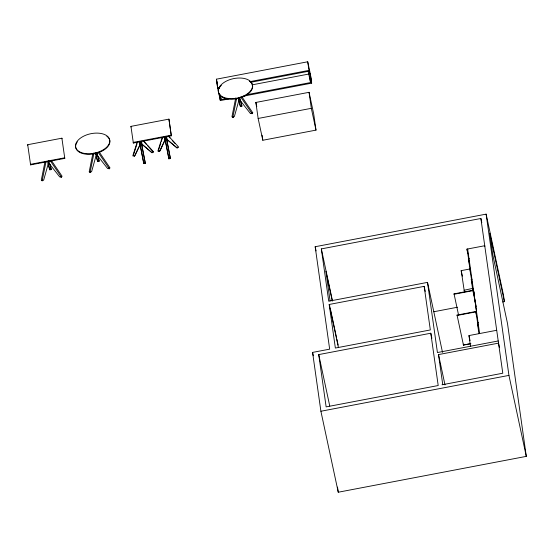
<?xml version="1.0" encoding="UTF-8"?>
<svg xmlns="http://www.w3.org/2000/svg" width="554" height="554" viewBox="0 0 554 554"><rect width="100%" height="100%" fill="white"/><g stroke="black" fill="none" stroke-linecap="round" stroke-linejoin="round"><path stroke-width="0.83" d="M44.881 162.287L41.28 180.209L42.146 180.819L43.711 179.96L48.309 163.527L47.81 161.193M42.146 180.819L46.072 161.269M92.795 153.922L89.194 171.837L90.06 172.446L91.625 171.588L96.223 155.155L95.724 152.821M90.06 172.446L93.986 152.904M235.706 98.016L231.946 116.749L232.812 117.358L234.377 116.499L238.975 100.066L238.476 97.733M232.812 117.358L236.572 98.626M42.194 180.306L42.893 180.327M50.068 169.247L50.352 169.649L50.719 169.24M50.809 169.441L50.684 169.067M152.71 152.073L152.336 152.482L152.052 152.08M233.539 116.645L233.102 117.081L232.86 116.617M60.663 176.518L61.03 177.003M108.508 168.541L108.577 168.146M108.501 168.416L109.193 168.222M159.462 151L158.756 151.09L159.247 150.986M251.218 113.279L251.98 113.307M48.004 162.585L49.029 162.724M95.697 153.146L95.731 154.628L97.033 154.178M240.007 99.256L239.64 98.868M137.177 142.184L132.801 155.868L134.525 156.103L135.176 155.203L140.127 144.58M133.459 154.968L137.06 143.694M162.253 137.399L157.876 151.09L159.594 151.325L160.251 150.425L165.196 139.802M158.527 150.189L160.847 142.946M161.359 141.332L162.647 137.309M134.525 156.103L140.481 143.825M159.594 151.325L164.898 139.94L164.226 136.831M50.767 169.268L50.282 169.261M152.759 152.101L152.371 152.135M233.525 116.7L232.853 116.839L233.58 116.811M108.508 168.423L109.186 168.291M48.565 161.034L49.064 163.375L59.707 176.906L61.432 177.142L62.083 176.241L51.245 160.286M96.479 152.669L96.978 155.002L107.621 168.541L109.346 168.769L109.997 167.869L99.159 151.914M141.145 141.575L145.321 163.319L143.798 163.603L139.594 141.893L140.37 144.102M166.456 139.483L166.685 138.971M239.757 99.18L238.705 99.381L238.449 98.065M239.231 97.58L239.73 99.914L250.373 113.452L252.098 113.681L252.749 112.781L241.911 96.825M98.12 160.937L98.723 160.958M98.647 160.951L97.968 160.93M90.676 171.899L90.614 171.567M133.826 155.432L134.123 155.965M241.295 106.133L240.761 106.07M251.828 113.3L251.253 113.328M141.235 143.666L152.038 152.759L153.61 151.9L143.562 140.917M166.934 139.421L177.114 147.98L178.679 147.122L168.638 136.139M177.564 147.502L177.585 147.087M144.67 163.139L144.165 163.195L144.857 163.001M42.596 180.341L42.242 180.334M228.802 98.944L220.347 100.558L217.611 87.802L216.392 79.194L307.719 61.778L310.455 74.541L311.673 83.148L243.178 96.209M217.611 87.802L219.301 87.477M249.743 81.673L308.938 70.386L311.673 83.148M219.467 88.252L217.777 88.578L216.559 79.97M250.761 82.29L309.104 71.168L307.719 61.778M251.938 84.887L308.599 74.084M220.18 99.782L227.791 98.328M246.392 94.782L311.507 82.373L310.288 73.765M61.889 138.195L64.783 158.368L30.595 164.884L27.7 144.712L61.889 138.195L62.013 138.756M255.872 102.448L309.056 92.31L313.73 114.11L315.995 130.121L262.811 140.259L258.143 118.459L255.872 102.448L256.772 106.638M133.355 143.05L130.945 126.374L168.935 119.131L171.345 135.806L133.355 143.05L133.216 142.413L171.207 135.176L168.935 119.131M238.649 99.838L240.388 106.423L241.911 106.133L240.948 101.811M258.143 118.459L311.327 108.321L309.056 92.31M139.746 142.987L141.263 142.697L141.111 141.609M166.221 136.796L170.39 158.534L168.873 158.825L164.822 138.209L166.338 137.918L166.186 136.824M50.082 164.455L51.245 169.593L49.721 169.884L47.983 163.298M96.112 155.75L97.636 161.512L99.159 161.221L98.197 156.893M168.873 158.825L168.721 157.738L170.237 157.447M504.403 301.646L489.715 233.13L492.804 254.923L507.492 323.439L526.3 456.371L338.259 492.222L320.898 411.248L312.574 352.406L329.665 349.152L315.171 246.724L486.121 214.135L503.482 295.109L504.403 301.646L502.776 301.958M442.514 352.386L427.508 282.381L328.737 301.21L321.334 248.905L480.886 218.491L481.793 222.708M469.591 264.66L466.96 249.12L484.743 245.734L484.861 246.288M468.324 258.739L469.009 258.607M469.023 258.711L468.338 258.843L470.623 272.797M469.702 268.461L470.381 268.33M470.394 268.441L469.716 268.572L472.34 284.5M470.457 268.877L461.212 270.636L464.501 292.554M424.17 286.363L430.333 329.949L335.364 348.05L329.194 304.471L424.17 286.363L425.25 291.425M471.232 279.32L471.918 279.188M471.932 279.299L471.253 279.431L472.77 290.178L476.218 306.438M473.206 288.267L464.051 290.268M472.77 290.178L473.455 290.047L474.522 295.026M454.045 293.862L472.791 290.289L472.846 290.677L454.1 294.25L454.045 293.862L458.546 314.984M433.747 311.757L457.507 307.228M475.844 311.895L457.105 315.468L457.05 315.074L475.789 311.507L476.765 316.23M476.544 311.874L475.858 312.006L478.469 327.829M477.382 322.753L478.067 322.622M478.081 322.74L477.396 322.871L478.919 333.619M430.797 333.224L438.2 385.529L326.133 406.892L318.73 354.595L430.797 333.224L431.885 338.286M470.484 346.25L468.975 335.572L496.703 330.281M470.782 343.66L463.449 345.052L470.768 343.591M498.219 340.966L437.431 352.552L427.508 282.381M442.757 384.656L438.505 354.588L498.524 343.141L499.431 347.358M441.995 384.801L502.783 373.216L480.886 218.491M320.898 411.248L508.939 375.397L486.121 214.135M177.522 147.267L177.827 147.551L177.19 147.627M90.565 171.726L90.634 172.114L90.094 171.996M251.606 112.628L252.749 112.781M165.459 139.303L164.877 137.814M169.517 158.236C168.651 158.486 170.438 158.859 169.836 158.015M166.311 138.888L177.114 147.98M152.745 151.29L153.61 151.9M152.038 152.759L142.101 144.275L141.436 141.166M168.887 136.748L170.002 137.967M172.232 140.411L175.022 143.458M143.811 141.526L146.602 144.58M147.717 145.799L152.184 150.681M169.891 158.049L169.199 158.243M109.152 168.118L108.944 168.638L108.459 168.312M240.782 97.033L252.098 113.681M98.508 152.814L109.346 168.769M50.594 161.186L61.432 177.142M239.951 98.73L241.911 106.133M97.414 154.635L99.159 161.221M49.721 163.832L51.245 169.593M239.224 101.285L240.388 106.423M96.271 155.57L97.636 161.512M48.558 164.746L49.569 168.797M508.939 375.397L526.3 456.371M467.763 249.549L467.645 248.988L479.612 333.543M466.96 249.12L467.867 253.351M462.361 276.169L461.212 270.636L461.461 271.959M468.975 335.572L470.055 340.634M457.05 315.074L463.449 345.052M438.505 354.588L445.014 384.954M308.156 71.348L310.559 82.553L309.783 77.075M311.327 108.321L315.995 130.121M321.334 248.905L332.365 300.358M332.289 301.12L325.877 271.225L330.08 300.884M329.457 304.582L329.817 306.272M330.184 307.955L336.507 337.476M336.874 339.166L338.134 345.066M329.194 304.471L338.418 347.483M315.171 246.724L316.078 250.941M318.73 354.595L329.762 406.04M312.574 352.406L313.294 355.786M220.104 94.796L221.129 99.602L220.575 95.69M216.392 79.194L217.417 83.973M171.207 135.176L171.345 135.806M166.512 136.388L167.176 139.497M165.861 136.429L166.311 138.452M165.334 140.231L164.663 137.115L164.822 138.209M140.931 141.879L141.388 143.901M139.594 141.893L143.798 163.603M139.158 141.609L139.823 144.726M130.945 126.374L131.083 127.005M96.957 152.876L97.255 154.344L96.708 152.946M64.783 158.368L64.666 157.807L30.477 164.323L30.595 164.884M48.939 161.99L48.648 160.646L48.918 162.01M27.7 144.712L27.818 145.273M166.338 137.918L170.39 158.534M141.263 142.697L145.321 163.319M165.494 141.062L168.721 157.738M463.269 344.103L463.442 344.99M470.457 268.552L470.512 268.946M473.566 290.545L476.585 311.895M337.531 487.104L338.259 492.222M262.097 135.204L262.811 140.259M219.405 94.305L219.682 95.863M219.848 97.435L220.347 100.558M106.874 136.27A17.409 9.889 -12.1 0 1 94.152 153.797A17.409 9.889 -12.1 0 1 77.269 141.914M252.015 83.793A17.409 9.889 -12.1 0 1 237.465 98.598A17.409 9.889 -12.1 0 1 218.387 90.856M219.19 88.162A17.409 9.889 -12.1 0 1 220.021 86.826M220.423 86.299A17.409 9.889 -12.1 0 1 221.358 85.268M249.625 81.182A17.409 9.889 -12.1 0 1 251.668 83.218M85.302 153.555A17.409 9.889 -12.1 0 0 109.74 140.176A17.409 9.889 -12.1 0 0 82.899 136.568A17.409 9.889 -12.1 0 0 85.302 153.555M228.054 98.467A17.409 9.889 -12.1 0 0 252.492 85.087A17.409 9.889 -12.1 0 0 225.651 81.48A17.409 9.889 -12.1 0 0 228.054 98.467"/></g></svg>
